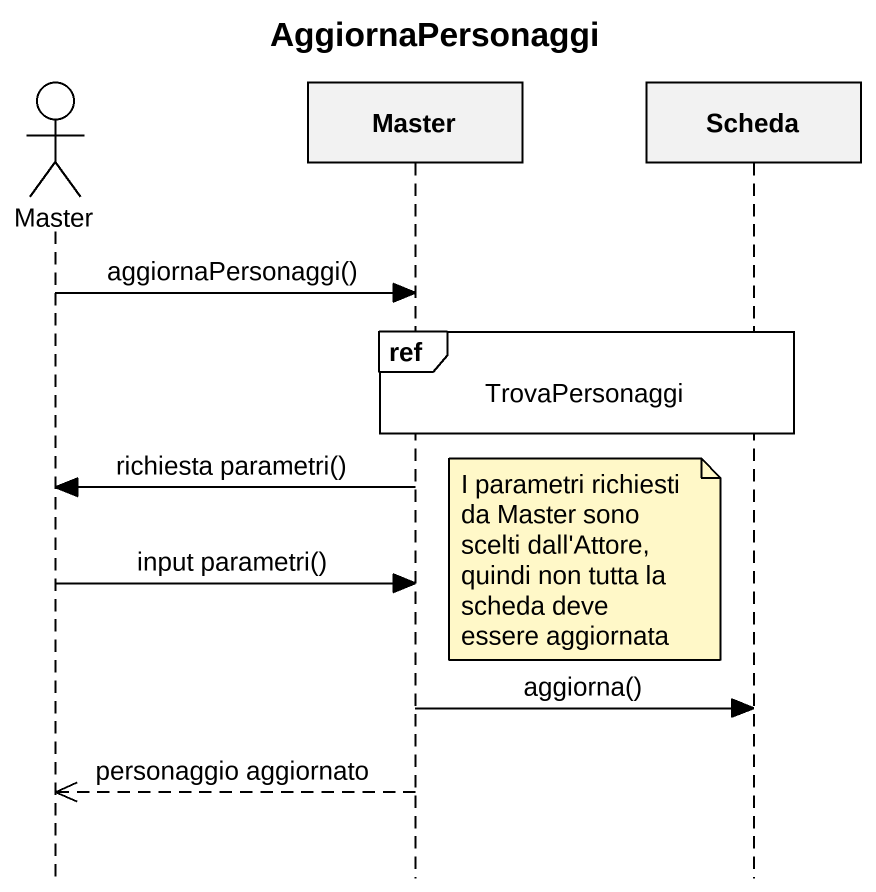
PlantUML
@startuml
title AggiornaPersonaggi
hide footbox
actor Master
participant "Master" as Master_2
participant Scheda

Master -> Master_2 : aggiornaPersonaggi()
ref over Master_2, Scheda : TrovaPersonaggi
Master_2 -> Master : richiesta parametri()
note right of Master_2 : I parametri richiesti da Master sono scelti dall'Attore, quindi non tutta la scheda deve essere aggiornata
Master -> Master_2 : input parametri()
Master_2 -> Scheda : aggiorna()
Master_2 -->> Master : personaggio aggiornato
@enduml
